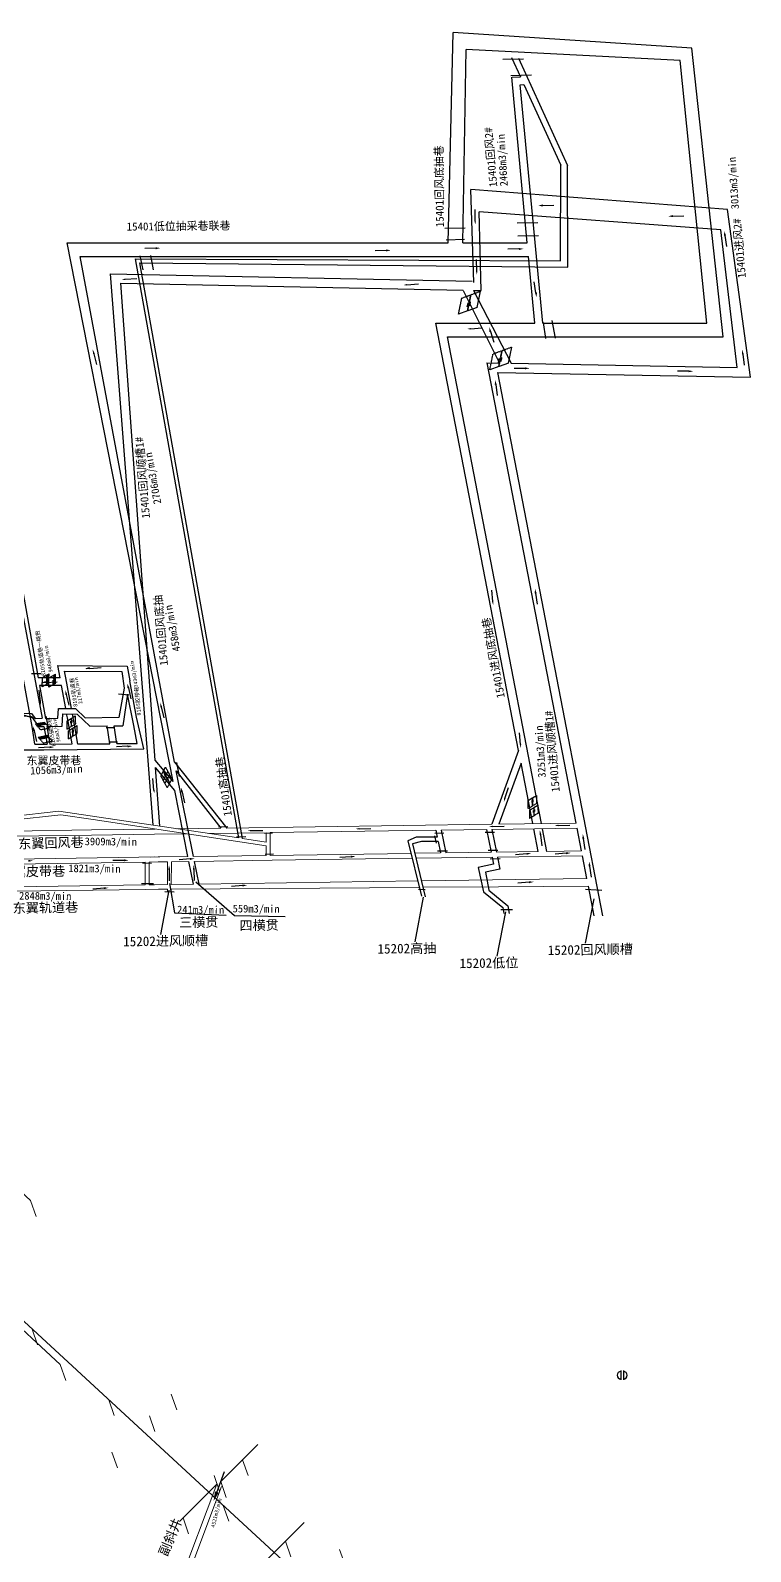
# Model space of a CAD drawing. Header units: millimetres. Extents: x 19725493 to 39459123, y 4133135 to 8271895.
# Drawn here: x 19728997 to 19729788, y 4134706 to 4136376 of the extents above; entities that cross this region are included whole.
import ezdxf

# ---------------------------------------------------------------- set-up
doc = ezdxf.new("R2010")
doc.units = ezdxf.units.MM
doc.linetypes.add('HIDDENX2', pattern=[0.75, 0.5, -0.25])
for name, color, linetype in [('2m等高线', 37, 'Continuous'), ('主要大巷', 7, 'Continuous'), ('岩巷', 30, 'Continuous'), ('次要巷道', 7, 'Continuous'), ('次要巷道注记', 7, 'Continuous'), ('煤巷', 7, 'Continuous'), ('通风系统图', 7, 'Continuous')]:
    doc.layers.add(name, color=color, linetype=linetype)
doc.styles.add('宋体', font='')
doc.styles.get('宋体').set_extended_font_data('SimSun')
doc.linetypes.add('井田边界线', pattern='A,40,-2,[133,煤矿线型.shx,S=1,R=0,X=0,Y=0],-4', length=46)

msp = doc.modelspace()

# ---------------------------------------------------------------- hatches: boundary and pattern name
at = {"ltscale": 6}
for points in [[(19729486.2, 4136166.8), (19729484.6, 4136166.7), (19729485.5, 4136162.8)], [(19729487.9, 4136111.9), (19729486.2, 4136111.8), (19729487.2, 4136107.9)], [(19729101.2, 4136101.8), (19729101.1, 4136103.5), (19729097.2, 4136102.3)], [(19729410.6, 4136095.8), (19729410.5, 4136097.5), (19729406.6, 4136096.3)], [(19729480.6, 4136047.5), (19729480.5, 4136049.2), (19729476.6, 4136048.1)], [(19729505.5, 4135748.9), (19729503.9, 4135748.7), (19729505.1, 4135744.9)], [(19729062.3, 4135674.6), (19729062.2, 4135676.3), (19729058.3, 4135675.1)], [(19729013.9, 4135659.2), (19729013.7, 4135660.9), (19729009.9, 4135659.7)], [(19729008.7, 4135639), (19729007, 4135638.8), (19729008.2, 4135635)], [(19729536, 4135592.1), (19729534.3, 4135591.9), (19729535.5, 4135588.1)], [(19729133.4, 4135542), (19729131.8, 4135541.8), (19729133, 4135537.9)], [(19729518.8, 4135532.3), (19729517.2, 4135532.8), (19729516.8, 4135528.8)], [(19729239.5, 4135496.4), (19729239.4, 4135498.1), (19729235.5, 4135497.1)], [(19729358.1, 4135498.4), (19729358, 4135500.1), (19729354.1, 4135499.1)], [(19729504.5, 4135501), (19729504.5, 4135502.7), (19729500.5, 4135501.7)], [(19729576.6, 4135502.1), (19729576.6, 4135503.8), (19729572.6, 4135502.8)]]:
    msp.add_hatch(color=5, dxfattribs=at).paths.add_polyline_path(points)
at = {"layer": '2m等高线', "linetype": '井田边界线'}
for color, points in [(5, [(19729559.8, 4136182.6), (19729559.7, 4136184.8), (19729554.5, 4136183.5)]), (5, [(19729702.6, 4136170.9), (19729702.5, 4136173.1), (19729697.4, 4136171.8)]), (1, [(19729758.6, 4136150.5), (19729760.8, 4136150.8), (19729759, 4136155.8)]), (1, [(19729134.5, 4136137.8), (19729134.6, 4136135.6), (19729139.7, 4136136.9)]), (1, [(19729387.5, 4136135.4), (19729387.6, 4136133.2), (19729392.7, 4136134.5)]), (1, [(19729533.3, 4136137), (19729533.4, 4136134.8), (19729538.5, 4136136.1)]), (1, [(19729553.2, 4136088.2), (19729551, 4136087.8), (19729552.9, 4136082.8)]), (1, [(19729501.1, 4136044.8), (19729503.2, 4136045.5), (19729500.6, 4136050.1)]), (1, [(19729065.6, 4136020.4), (19729067.7, 4136020.9), (19729065.4, 4136025.7)]), (1, [(19729778.2, 4136020.1), (19729780.3, 4136020.4), (19729778.6, 4136025.4)]), (1, [(19729506.9, 4135986.8), (19729509, 4135987.1), (19729507.2, 4135992.1)]), (1, [(19729540.1, 4136005.9), (19729540.1, 4136003.7), (19729545.3, 4136004.9)]), (1, [(19729719.6, 4136002.7), (19729719.7, 4136000.5), (19729724.8, 4136001.7)]), (1, [(19729550.7, 4135757.6), (19729552.9, 4135757.9), (19729551.1, 4135762.9)]), (1, [(19729103.5, 4135653.6), (19729105.6, 4135654.1), (19729103.3, 4135658.9)]), (1, [(19729035.3, 4135646.3), (19729037.4, 4135646.9), (19729035.1, 4135651.6)]), (1, [(19729139.6, 4135632.6), (19729141.7, 4135633.2), (19729139.4, 4135637.9)]), (1, [(19729000, 4135606.5), (19729002.1, 4135607), (19728999.8, 4135611.8)]), (1, [(19729018.1, 4135589.9), (19729018.2, 4135587.7), (19729023.3, 4135589.1)]), (1, [(19729103.7, 4135590.8), (19729103.8, 4135588.6), (19729108.9, 4135590.1)]), (1, [(19729162.5, 4135539.1), (19729164.6, 4135539.6), (19729162.4, 4135544.4)]), (1, [(19729556.1, 4135492.4), (19729558.2, 4135492.7), (19729556.4, 4135497.7)]), (1, [(19729603.1, 4135488.3), (19729605.3, 4135488.6), (19729603.5, 4135493.6)]), (1, [(19729541.8, 4135472.9), (19729541.9, 4135470.7), (19729547, 4135472.2)]), (1, [(19729585.1, 4135473.5), (19729585.3, 4135471.3), (19729590.4, 4135472.8)]), (1, [(19728994.6, 4135465.2), (19728994.6, 4135463), (19728999.8, 4135464.2)]), (1, [(19729099.6, 4135465.7), (19729099.7, 4135463.5), (19729104.8, 4135464.7)]), (1, [(19729148.3, 4135454.1), (19729150.4, 4135454.2), (19729149.2, 4135459.3)]), (1, [(19729172.1, 4135467.2), (19729172.3, 4135465), (19729177.4, 4135466.6)]), (1, [(19729175.3, 4135454.4), (19729177.5, 4135454.5), (19729176.3, 4135459.6)]), (1, [(19729348.8, 4135469.7), (19729349, 4135467.5), (19729354, 4135469)]), (1, [(19729610, 4135458.1), (19729612.2, 4135458.4), (19729610.4, 4135463.4)]), (1, [(19729544.4, 4135441.7), (19729544.6, 4135439.5), (19729549.6, 4135441)]), (1, [(19729077.5, 4135435.1), (19729077.7, 4135432.9), (19729082.7, 4135434.5)]), (1, [(19729229.8, 4135438), (19729230, 4135435.8), (19729235.1, 4135437.4)]), (1, [(19729203.8, 4134770.2), (19729199.6, 4134771.7), (19729198.1, 4134761.2)])]:
    msp.add_hatch(color=color, dxfattribs=at).paths.add_polyline_path(points)

# ---------------------------------------------------------------- linework, layer by layer
for p, q in [((19728998.7, 4135611.6), (19728858.2, 4136375.2)), ((19728867.5, 4136375.9), (19729010, 4135620.6)), ((19729455.6, 4136142.6), (19729461.1, 4136373.5)), ((19729723.4, 4136356.3), (19729461.1, 4136373.5)), ((19729471.8, 4136142.6), (19729475.6, 4136354.9)), ((19729710.4, 4136342.7), (19729475.6, 4136354.9)), ((19729538.4, 4136344.3), (19729515.7, 4136343.9)), ((19729525.4, 4136346), (19729535.1, 4136324.8)), ((19729532.8, 4136345.6), (19729586.9, 4136227.5)), ((19729739.9, 4136054.6), (19729710.4, 4136342.7)), ((19729757.6, 4136039.6), (19729723.4, 4136356.3)), ((19729547.3, 4136326.6), (19729524.7, 4136326.2)), ((19729542.6, 4136142.6), (19729525.8, 4136324.5)), ((19729525.9, 4136324.5), (19729535.1, 4136324.8)), ((19729534.9, 4136316), (19729538.9, 4136316.7)), ((19729559.5, 4136054.6), (19729534.9, 4136316)), ((19729538.9, 4136316.7), (19729579.6, 4136227.9)), ((19729579.2, 4136123), (19729579.6, 4136227.9)), ((19729587, 4136116.1), (19729586.9, 4136227.5)), ((19729484, 4136099), (19729480.7, 4136201.1)), ((19729762.5, 4136179.4), (19729480.7, 4136201.1)), ((19729492.1, 4136090.2), (19729489.9, 4136176.7)), ((19729755, 4136156.8), (19729489.9, 4136176.7)), ((19729787.8, 4135995), (19729762.5, 4136179.4)), ((19729474.5, 4136158.9), (19729451.9, 4136158.5)), ((19729554.1, 4136164.8), (19729531.5, 4136164.4)), ((19729153.8, 4135551.1), (19729037.4, 4136142.7)), ((19729037.4, 4136142.6), (19729455.6, 4136142.6)), ((19729473.5, 4136146.5), (19729453.6, 4136145.6)), ((19729471.8, 4136142.6), (19729542.6, 4136142.6)), ((19729555, 4136150.4), (19729532.4, 4136150)), ((19729773, 4136005.6), (19729755, 4136156.8)), ((19729155.1, 4135572.4), (19729051.5, 4136127.5)), ((19729051.5, 4136127.5), (19729544, 4136127.5)), ((19729225.8, 4135489.2), (19729112.5, 4136125.1)), ((19729112.5, 4136125.1), (19729579.2, 4136123)), ((19729120.6, 4136113), (19729117.6, 4136128.4)), ((19729132.2, 4136113.2), (19729129.2, 4136128.6)), ((19729550.8, 4136054.6), (19729544, 4136127.5)), ((19729131.6, 4135503.2), (19729084.9, 4136108.8)), ((19729084.9, 4136108.8), (19729482.1, 4136100.7)), ((19729229.8, 4135488.6), (19729117, 4136120.8)), ((19729117, 4136120.8), (19729587, 4136116.1)), ((19729096.3, 4136098.3), (19729472.1, 4136090.6)), ((19729133.8, 4135574.7), (19729096.3, 4136098.3)), ((19729472.2, 4136090.5), (19729511.6, 4136011.1)), ((19729483.7, 4136090.5), (19729525, 4136010.4)), ((19729483.7, 4136090.4), (19729492.1, 4136090.2)), ((19729569.7, 4136057.5), (19729573.4, 4136037.9)), ((19729533.1, 4135585.1), (19729442.3, 4136054.6)), ((19729442.3, 4136054.6), (19729550.8, 4136054.6)), ((19729559.5, 4136054.6), (19729739.9, 4136054.6)), ((19729559.9, 4136055.2), (19729562.7, 4136037.7)), ((19729454.8, 4136039.4), (19729757.6, 4136039.6)), ((19729558.2, 4135505.1), (19729454.8, 4136039.4)), ((19729498.2, 4136010.9), (19729512.1, 4136010.6, 0)), ((19729596.2, 4135505.6), (19729498.5, 4136010.9)), ((19729525, 4136010.4), (19729773, 4136005.6)), ((19729625.5, 4135403.7), (19729510.1, 4136000.4)), ((19729510.1, 4136000.4), (19729787.8, 4135995)), ((19728979.6, 4135811), (19729005.5, 4135664.9)), ((19729029.6, 4135665), (19729027.1, 4135678.4)), ((19729027.1, 4135678.4), (19729103.2, 4135677.7)), ((19729103.2, 4135677.7), (19729106.1, 4135661.9)), ((19728998.1, 4135669.6), (19729008.8, 4135669.7)), ((19729029.6, 4135665), (19729005.5, 4135664.9)), ((19729031.1, 4135656.5), (19729007, 4135656.5)), ((19729007, 4135656.5), (19729013.4, 4135620.3)), ((19729009.9, 4135655.2), (19729010.1, 4135665.4)), ((19729035.7, 4135631.3), (19729031.1, 4135656.5)), ((19729036, 4135665), (19729034.4, 4135672.5)), ((19729034.4, 4135672.5), (19729097.3, 4135672)), ((19729042.1, 4135631.2), (19729036, 4135665)), ((19729097.3, 4135672), (19729099.9, 4135653.5)), ((19729113.3, 4135622), (19729106.1, 4135661.9)), ((19729093.5, 4135647.6), (19729105, 4135646.4)), ((19729099.9, 4135653.5), (19729094.2, 4135621.6)), ((19729103.5, 4135647.2), (19729098.4, 4135612.4)), ((19729110.5, 4135612.5), (19729103.5, 4135647.2)), ((19728956.8, 4135633.4), (19729003, 4135620.2)), ((19728986.7, 4135626.2), (19728998.2, 4135625.8)), ((19728988.5, 4135623.2), (19728998.3, 4135622.7)), ((19728998.2, 4135625.8), (19729002.1, 4135620.4)), ((19728998.3, 4135622.7), (19729005.9, 4135611.7)), ((19729013.9, 4135623), (19729016.9, 4135608.3)), ((19729027, 4135620.6), (19729027.9, 4135631.5)), ((19729027.9, 4135631.5), (19729046.3, 4135631.2)), ((19729031.8, 4135611.9), (19729032.7, 4135625.5)), ((19729032.7, 4135625.5), (19729048.3, 4135625.2)), ((19729037.5, 4135621.1), (19729036.7, 4135625.4)), ((19729045.6, 4135611.7), (19729043.1, 4135625.3)), ((19729046.3, 4135631.2), (19729057.1, 4135621.1)), ((19729048.3, 4135625.2), (19729062.1, 4135612.1)), ((19729001.8, 4135592.1), (19728998.7, 4135611.6)), ((19729002.1, 4135620.4), (19729010, 4135620.6)), ((19729005.9, 4135611.7), (19729011.7, 4135611.7)), ((19729011.7, 4135611.7), (19729015.3, 4135592.2)), ((19729013.4, 4135620.3), (19729027, 4135620.6)), ((19729015, 4135611.7), (19729031.8, 4135611.9)), ((19729015, 4135611.7), (19729018.4, 4135592.2)), ((19729042.7, 4135592.4), (19729037.5, 4135621.1)), ((19729049.1, 4135592.1), (19729045.6, 4135611.7)), ((19729057.1, 4135621.1), (19729094.2, 4135621.7)), ((19729062.1, 4135612.1), (19729081.3, 4135612.3)), ((19729080.2, 4135610.6), (19729089.8, 4135610.6)), ((19729084.3, 4135592.7), (19729081.3, 4135612.3)), ((19729088.8, 4135612.3), (19729094.4, 4135612.4)), ((19729091.9, 4135592.8), (19729088.8, 4135612.3)), ((19729094.4, 4135612.4), (19729098.4, 4135612.4)), ((19729114, 4135593), (19729110.5, 4135612.5)), ((19729121.5, 4135587), (19729113.3, 4135622)), ((19729001.8, 4135592.1), (19729015.3, 4135592.2)), ((19729018.4, 4135592.2), (19729042.7, 4135592.4)), ((19729049, 4135592.5), (19729084.3, 4135592.7)), ((19729082.9, 4135594.6), (19729092.4, 4135594.6)), ((19729091.9, 4135592.8), (19729097.5, 4135592.9)), ((19729097.5, 4135592.9), (19729114, 4135593)), ((19728973.7, 4135585.8), (19729011.8, 4135586.1)), ((19729011.8, 4135586.1), (19729121.5, 4135587)), ((19729153.8, 4135551.1), (19729133.8, 4135574.7)), ((19729533.1, 4135585.1), (19729503.6, 4135504.3)), ((19729155.7, 4135541.3), (19729134.4, 4135566.5)), ((19729139.1, 4135502.1), (19729134.4, 4135566.5)), ((19729155.1, 4135572.4), (19729212.7, 4135500.1)), ((19729157, 4135563), (19729206.2, 4135500)), ((19729176.1, 4135468.9), (19729157, 4135563)), ((19729160.8, 4135556.5), (19729157.8, 4135571.9)), ((19729535.8, 4135571.2), (19729511.4, 4135504.4)), ((19729548.6, 4135504.9), (19729535.8, 4135571.2)), ((19729170, 4135468.8), (19729155.7, 4135541.3)), ((19729203.6, 4135501.4), (19729213.7, 4135501.7)), ((19729223.4, 4135490.4), (19729233.5, 4135490.8)), ((19729254.1, 4135494.4), (19729262.8, 4135494.7)), ((19729420.5, 4135490), (19729411.3, 4135486.2)), ((19729443.8, 4135489.9), (19729420.5, 4135490)), ((19729440.9, 4135494.6), (19729451.1, 4135494.8)), ((19729443, 4135483.3), (19729441.1, 4135491.7)), ((19729442.2, 4135497.7), (19729443.8, 4135489.9)), ((19729448, 4135497.8), (19729453.2, 4135472.9)), ((19729496.4, 4135495.4), (19729506.6, 4135495.6)), ((19729497.7, 4135498.5), (19729502.9, 4135473.6)), ((19729503.5, 4135498.6), (19729508.7, 4135473.7)), ((19729554.5, 4135474.3), (19729549.7, 4135499.2)), ((19729564.1, 4135474.4), (19729559.3, 4135499.4)), ((19729602.2, 4135475), (19729597.3, 4135499.9)), ((19729411.3, 4135486.2), (19729426.3, 4135425.1)), ((19729426.3, 4135485.3), (19729416.5, 4135482.9)), ((19729416.5, 4135482.9), (19729430.6, 4135424.5)), ((19729444.8, 4135485.2), (19729426.3, 4135485.3)), ((19729444, 4135475.1), (19729454.8, 4135474.9)), ((19729444.8, 4135485.2), (19729447.4, 4135472.8)), ((19729499.5, 4135475.9), (19729510.3, 4135475.7)), ((19729130, 4135461.3), (19729120.1, 4135461.4)), ((19729175.9, 4135438.4), (19729171, 4135463.4)), ((19729182.2, 4135438.5), (19729177.2, 4135463.5)), ((19729254.7, 4135471.3), (19729264, 4135471.6)), ((19729505.6, 4135460.6), (19729488.5, 4135456.9)), ((19729488.5, 4135456.9), (19729494.6, 4135430.2)), ((19729501.7, 4135466.4), (19729512.8, 4135466.6)), ((19729504, 4135468.1), (19729505.6, 4135460.6)), ((19729509.8, 4135468.2), (19729512.6, 4135455.1)), ((19729608, 4135444.6), (19729603.2, 4135469.6)), ((19729149.8, 4135439.1), (19729155, 4135406.8)), ((19729178.6, 4135441), (19729220.9, 4135404)), ((19729512.6, 4135455.1), (19729496.8, 4135451.6)), ((19729496.8, 4135451.6), (19729500.3, 4135431.7)), ((19729132.1, 4135438.9), (19729119.1, 4135438.9)), ((19729149.1, 4135432), (19729139.7, 4135383.2)), ((19729144.7, 4135430.5), (19729154.7, 4135430.2)), ((19729428.4, 4135424.1), (19729419, 4135375.2)), ((19729423, 4135432.9), (19729430.4, 4135432.6)), ((19729494.6, 4135430.2), (19729515.6, 4135412.9)), ((19729500.3, 4135431.7), (19729521.1, 4135414.6)), ((19729615.5, 4135422.5), (19729606.1, 4135373.7)), ((19729606.7, 4135432.9), (19729624.5, 4135431.9)), ((19729616, 4135403.6), (19729609.7, 4135436.3)), ((19729155, 4135406.8), (19729212.1, 4135404.5)), ((19729518.5, 4135408.1), (19729509.1, 4135359.3)), ((19729513.6, 4135410.5), (19729526.3, 4135410.5)), ((19729515.6, 4135412.9), (19729517, 4135406.1)), ((19729521.1, 4135414.6), (19729522.8, 4135406.2)), ((19729220.9, 4135404), (19729276.7, 4135403.1)), ((19729246.8, 4134823.3), (19729205.9, 4134782.4)), ((19729201.7, 4134779.6), (19729160.8, 4134738.7)), ((19729297.4, 4134737.5), (19729256.5, 4134696.6))]:
    msp.add_line(p, q)
at = {"color": 3, "linetype": 'HIDDENX2', "lineweight": 30}
for p, q in [((19729467.1, 4136064.4), (19729470.7, 4136082)), ((19729470.7, 4136082), (19729480.5, 4136085.6)), ((19729476.9, 4136067.9), (19729480.5, 4136085.6)), ((19729477.3, 4136068.1), (19729480.9, 4136085.7)), ((19729480.9, 4136085.7), (19729491.2, 4136089.5)), ((19729505, 4136020.8), (19729514.8, 4136024.3)), ((19729511.2, 4136006.7), (19729514.8, 4136024.3)), ((19729511.6, 4136006.9), (19729515.2, 4136024.5)), ((19729515.2, 4136024.5), (19729525.5, 4136028.2)), ((19729501.4, 4136003.1), (19729505, 4136020.8)), ((19729046.2, 4135623.2), (19729046.3, 4135614.2)), ((19729036.8, 4135617.4), (19729036.9, 4135608.4)), ((19729041.6, 4135611.4), (19729037, 4135608.5)), ((19729038.5, 4135606.8), (19729038.5, 4135597.8)), ((19729041.6, 4135620.4), (19729041.6, 4135611.4)), ((19729041.8, 4135620.5), (19729041.8, 4135611.5)), ((19729046.3, 4135614.2), (19729041.8, 4135611.5)), ((19729043.3, 4135609.7), (19729043.3, 4135600.7)), ((19729043.5, 4135609.8), (19729043.5, 4135600.8)), ((19729047.9, 4135612.5), (19729047.9, 4135603.5)), ((19729043.3, 4135600.7), (19729038.6, 4135597.8)), ((19729047.9, 4135603.5), (19729043.5, 4135600.8)), ((19729140, 4135557.1), (19729144.5, 4135549.3)), ((19729142.6, 4135562), (19729147.2, 4135554.2)), ((19729142.7, 4135562.2), (19729147.3, 4135554.4)), ((19729145.2, 4135566.8), (19729149.7, 4135559)), ((19729145.4, 4135557.1), (19729149.9, 4135549.4)), ((19729145.5, 4135557.3), (19729150, 4135549.6)), ((19729149.7, 4135559), (19729147.3, 4135554.4)), ((19729147.9, 4135562), (19729152.5, 4135554.2)), ((19729142.7, 4135552.2), (19729147.2, 4135544.5)), ((19729147.2, 4135554.2), (19729144.6, 4135549.4)), ((19729149.9, 4135549.4), (19729147.3, 4135544.6)), ((19729152.5, 4135554.2), (19729150, 4135549.6)), ((19729543.3, 4135530.2), (19729543.3, 4135521.2)), ((19729548.1, 4135524.1), (19729543.4, 4135521.2)), ((19729548, 4135533.1), (19729548.1, 4135524.1)), ((19729548.2, 4135533.2), (19729548.3, 4135524.2)), ((19729552.7, 4135527), (19729548.3, 4135524.2)), ((19729549.9, 4135522.5), (19729549.9, 4135513.5)), ((19729552.7, 4135536), (19729552.7, 4135527)), ((19729554.3, 4135525.3), (19729554.4, 4135516.3)), ((19729544.9, 4135519.5), (19729545, 4135510.5)), ((19729549.7, 4135513.4), (19729545.1, 4135510.6)), ((19729549.7, 4135522.4), (19729549.7, 4135513.4)), ((19729554.4, 4135516.3), (19729549.9, 4135513.5))]:
    msp.add_line(p, q, dxfattribs=at)
at = {"color": 3, "lineweight": 30}
for p, q in [((19729476.6, 4136072.3), (19729477.5, 4136076.8)), ((19729477.3, 4136075.7), (19729477.7, 4136075.7)), ((19729479.5, 4136073.6), (19729480.4, 4136078)), ((19729479.7, 4136074.9), (19729480.1, 4136075)), ((19729480.2, 4136077), (19729480.5, 4136077.1)), ((19729487.6, 4136071.8), (19729491.2, 4136089.5)), ((19729476.9, 4136067.9), (19729467.1, 4136064.4)), ((19729487.6, 4136071.8), (19729477.3, 4136068.1)), ((19729521.9, 4136010.6), (19729525.5, 4136028.2)), ((19729510.9, 4136011.1), (19729511.8, 4136015.6)), ((19729511.6, 4136014.4), (19729512, 4136014.5)), ((19729521.9, 4136010.6), (19729511.6, 4136006.9)), ((19729513.8, 4136012.3), (19729514.7, 4136016.8)), ((19729514, 4136013.7), (19729514.4, 4136013.7)), ((19729514.5, 4136015.8), (19729514.9, 4136015.8)), ((19729511.2, 4136006.7), (19729501.4, 4136003.1)), ((19729041.8, 4135620.5), (19729046.2, 4135623.2)), ((19729037, 4135617.5), (19729041.6, 4135620.4)), ((19729038.6, 4135606.8), (19729043.3, 4135609.7)), ((19729041.1, 4135616.8), (19729040.9, 4135616.7)), ((19729041.1, 4135615.7), (19729040.9, 4135615.6)), ((19729041.1, 4135617.5), (19729041.1, 4135615.2)), ((19729042.4, 4135617.7), (19729042.2, 4135617.7)), ((19729042.4, 4135616.7), (19729042.2, 4135616.6)), ((19729042.4, 4135618.4), (19729042.4, 4135616.1)), ((19729042.8, 4135606.1), (19729042.6, 4135606)), ((19729042.8, 4135606.8), (19729042.8, 4135604.5)), ((19729043.5, 4135609.8), (19729047.9, 4135612.5)), ((19729044, 4135607), (19729043.9, 4135607)), ((19729044, 4135607.7), (19729044, 4135605.4)), ((19729042.8, 4135605), (19729042.6, 4135604.9)), ((19729044, 4135606), (19729043.9, 4135605.9)), ((19729140.1, 4135557.2), (19729142.6, 4135562)), ((19729142.6, 4135562), (19729145.2, 4135566.8)), ((19729142.8, 4135552.3), (19729145.4, 4135557.1)), ((19729143.7, 4135559.3), (19729144.8, 4135557.3)), ((19729144, 4135558.6), (19729143.9, 4135558.5)), ((19729144.3, 4135560.7), (19729145.5, 4135558.7)), ((19729144.6, 4135557.7), (19729144.4, 4135557.6)), ((19729144.6, 4135560.1), (19729144.5, 4135560)), ((19729145.2, 4135559.2), (19729145, 4135559)), ((19729145.5, 4135557.3), (19729147.9, 4135562)), ((19729146.4, 4135554.4), (19729147.5, 4135552.4)), ((19729146.7, 4135553.8), (19729146.6, 4135553.6)), ((19729147, 4135555.8), (19729148.2, 4135553.8)), ((19729147.3, 4135552.9), (19729147.1, 4135552.7)), ((19729147.4, 4135555.3), (19729147.2, 4135555.1)), ((19729147.9, 4135554.3), (19729147.8, 4135554.2)), ((19729543.4, 4135530.2), (19729548, 4135533.1)), ((19729547.5, 4135529.5), (19729547.4, 4135529.5)), ((19729547.6, 4135528.5), (19729547.4, 4135528.4)), ((19729547.5, 4135530.2), (19729547.6, 4135528)), ((19729548.2, 4135533.2), (19729552.7, 4135536)), ((19729548.8, 4135530.5), (19729548.6, 4135530.4)), ((19729548.8, 4135529.4), (19729548.6, 4135529.4)), ((19729548.8, 4135531.1), (19729548.8, 4135528.8)), ((19729549.9, 4135522.5), (19729554.3, 4135525.3)), ((19729545.1, 4135519.6), (19729549.7, 4135522.4)), ((19729549.2, 4135518.8), (19729549, 4135518.8)), ((19729549.2, 4135517.8), (19729549, 4135517.7)), ((19729549.2, 4135519.5), (19729549.2, 4135517.3)), ((19729550.5, 4135519.8), (19729550.3, 4135519.7)), ((19729550.5, 4135518.7), (19729550.3, 4135518.7)), ((19729550.5, 4135520.4), (19729550.5, 4135518.1))]:
    msp.add_line(p, q, dxfattribs=at)
at = {"color": 5, "ltscale": 6}
for p, q in [((19729058.3, 4135675.1), (19729062.2, 4135676.3)), ((19729009.9, 4135659.7), (19729013.7, 4135660.9))]:
    msp.add_line(p, q, dxfattribs=at)
at = {"lineweight": 30}
for p, q in [((19729017.2, 4135659.2), (19729009.8, 4135655.2)), ((19729024.4, 4135658.8), (19729017, 4135654.8)), ((19729017.2, 4135659.2), (19729017.3, 4135664.3)), ((19729017.3, 4135664.3), (19729017.5, 4135669.3)), ((19729024.4, 4135658.8), (19729024.5, 4135663.9)), ((19729024.5, 4135663.9), (19729024.6, 4135668.9)), ((19729007.6, 4135615.1), (19729002.6, 4135614.1)), ((19729012.5, 4135616.1), (19729007.6, 4135615.1)), ((19729012.5, 4135616.1), (19729018.1, 4135609.8)), ((19729010.6, 4135600.6), (19729005.6, 4135599.6)), ((19729015.5, 4135601.6), (19729010.6, 4135600.6)), ((19729015.5, 4135601.6), (19729021.1, 4135595.3))]:
    msp.add_line(p, q, dxfattribs=at)
at = {"linetype": 'HIDDENX2', "lineweight": 30}
for p, q in [((19729017.5, 4135669.3), (19729010.1, 4135665.3)), ((19729014.8, 4135658.6), (19729014.9, 4135662.9)), ((19729016.8, 4135661.7), (19729014.8, 4135660.6)), ((19729016.8, 4135661.1), (19729014.8, 4135660.1)), ((19729016.8, 4135660.6), (19729014.8, 4135659.6)), ((19729016.7, 4135660.1), (19729014.8, 4135659)), ((19729016.7, 4135659.5), (19729014.8, 4135658.5)), ((19729014.9, 4135662.9), (19729015, 4135667.3)), ((19729016.9, 4135665.6), (19729014.9, 4135664.5)), ((19729016.9, 4135665.1), (19729014.9, 4135664)), ((19729016.9, 4135664.5), (19729014.9, 4135663.4)), ((19729016.8, 4135664), (19729014.9, 4135662.9)), ((19729016.8, 4135663.9), (19729014.9, 4135662.8)), ((19729016.8, 4135663.3), (19729014.9, 4135662.3)), ((19729016.8, 4135662.8), (19729014.9, 4135661.7)), ((19729016.8, 4135662.2), (19729014.9, 4135661.2)), ((19729017, 4135668.3), (19729015, 4135667.3)), ((19729016.9, 4135667.8), (19729015, 4135666.7)), ((19729016.9, 4135667.2), (19729015, 4135666.1)), ((19729016.9, 4135666.8), (19729015, 4135665.7)), ((19729016.9, 4135666.2), (19729015, 4135665.1)), ((19729016.7, 4135659.5), (19729016.8, 4135663.9)), ((19729016.8, 4135664), (19729017, 4135668.3)), ((19729017, 4135654.9), (19729017.2, 4135664.9)), ((19729024.6, 4135668.9), (19729017.2, 4135664.9)), ((19729022, 4135658.2), (19729022.1, 4135662.5)), ((19729024, 4135661.8), (19729022, 4135660.8)), ((19729024, 4135661.3), (19729022, 4135660.2)), ((19729023.9, 4135660.8), (19729022, 4135659.7)), ((19729023.9, 4135660.2), (19729022, 4135659.2)), ((19729023.9, 4135659.7), (19729022, 4135658.6)), ((19729023.9, 4135659.1), (19729022, 4135658.1)), ((19729024.1, 4135665.8), (19729022.1, 4135664.7)), ((19729024.1, 4135665.2), (19729022.1, 4135664.1)), ((19729024, 4135664.7), (19729022.1, 4135663.6)), ((19729024, 4135664.1), (19729022.1, 4135663)), ((19729024, 4135663.6), (19729022.1, 4135662.5)), ((19729024, 4135663.5), (19729022.1, 4135662.4)), ((19729024, 4135662.9), (19729022.1, 4135661.9)), ((19729024, 4135662.4), (19729022.1, 4135661.3)), ((19729024.1, 4135667.9), (19729022.2, 4135666.9)), ((19729024.1, 4135667.4), (19729022.2, 4135666.4)), ((19729024.1, 4135666.8), (19729022.2, 4135665.7)), ((19729024.1, 4135666.4), (19729022.2, 4135665.3)), ((19729024, 4135663.6), (19729024.1, 4135667.9)), ((19729002.6, 4135614.1), (19729008.2, 4135607.8)), ((19729008, 4135614.7), (19729003.7, 4135613.9)), ((19729003.7, 4135613.9), (19729005.2, 4135612.2)), ((19729004.2, 4135614), (19729005.7, 4135612.3)), ((19729004.8, 4135614.1), (19729006.3, 4135612.5)), ((19729005.2, 4135614.2), (19729006.7, 4135612.5)), ((19729009.4, 4135613.1), (19729005.2, 4135612.2)), ((19729005.8, 4135614.3), (19729007.3, 4135612.7)), ((19729006.4, 4135614.4), (19729007.9, 4135612.8)), ((19729006.9, 4135614.5), (19729008.4, 4135612.9)), ((19729007.5, 4135614.6), (19729008.9, 4135613)), ((19729008, 4135614.7), (19729009.4, 4135613.1)), ((19729012.3, 4135615.6), (19729008.1, 4135614.8)), ((19729008.1, 4135614.8), (19729009.6, 4135613.1)), ((19729013.2, 4135608.8), (19729008.2, 4135607.8)), ((19729008.6, 4135614.9), (19729010.1, 4135613.2)), ((19729009.1, 4135615), (19729010.6, 4135613.3)), ((19729013.6, 4135613.9), (19729009.4, 4135613.1)), ((19729009.7, 4135615.1), (19729011.2, 4135613.4)), ((19729010.2, 4135615.2), (19729011.7, 4135613.5)), ((19729010.7, 4135615.3), (19729012.2, 4135613.7)), ((19729011.2, 4135615.4), (19729012.7, 4135613.8)), ((19729011.8, 4135615.5), (19729013.3, 4135613.9)), ((19729012.3, 4135615.6), (19729013.8, 4135614)), ((19729018, 4135609.8), (19729013.2, 4135608.8)), ((19729005.6, 4135599.6), (19729011.2, 4135593.3)), ((19729010.9, 4135600.2), (19729006.7, 4135599.3)), ((19729006.7, 4135599.3), (19729008.1, 4135597.7)), ((19729007.2, 4135599.4), (19729008.7, 4135597.8)), ((19729007.8, 4135599.5), (19729009.2, 4135597.9)), ((19729012.4, 4135598.5), (19729008.1, 4135597.7)), ((19729008.2, 4135599.6), (19729009.7, 4135598)), ((19729008.8, 4135599.7), (19729010.3, 4135598.1)), ((19729009.4, 4135599.9), (19729010.8, 4135598.2)), ((19729009.9, 4135600), (19729011.3, 4135598.3)), ((19729010.4, 4135600.1), (19729011.9, 4135598.4)), ((19729010.9, 4135600.2), (19729012.4, 4135598.5)), ((19729015.3, 4135601.1), (19729011.1, 4135600.2)), ((19729011.1, 4135600.2), (19729012.5, 4135598.5)), ((19729016.1, 4135594.3), (19729011.2, 4135593.3)), ((19729011.6, 4135600.3), (19729013, 4135598.6)), ((19729012.1, 4135600.4), (19729013.6, 4135598.8)), ((19729016.6, 4135599.4), (19729012.4, 4135598.5)), ((19729012.7, 4135600.5), (19729014.1, 4135598.9)), ((19729013.2, 4135600.6), (19729014.6, 4135599)), ((19729013.7, 4135600.7), (19729015.2, 4135599.1)), ((19729014.2, 4135600.8), (19729015.7, 4135599.2)), ((19729014.8, 4135600.9), (19729016.2, 4135599.3)), ((19729015.2, 4135601.1), (19729016.7, 4135599.4)), ((19729021, 4135595.2), (19729016.1, 4135594.3))]:
    msp.add_line(p, q, dxfattribs=at)
at = {"lineweight": 20}
for p, q in [((19728997.2, 4135091, 952.3), (19728501.9, 4135547.9, 476.1)), ((19729029.8, 4134911, 952.3), (19728531.9, 4135369.6, 473.9)), ((19729330.6, 4134643.8), (19728835.3, 4135100.7, -476.1)), ((19728997.2, 4135091, 952.3), (19729003.2, 4135073.6, 952.3)), ((19728998.8, 4134949.9, -319), (19729004.8, 4134932.5, -319)), ((19729029.8, 4134911, 952.3), (19729035.8, 4134893.6, 952.3)), ((19729082.9, 4134872.2, -238.1), (19729089, 4134854.9, -238.1)), ((19729151.6, 4134878.6, -75.3), (19729157.6, 4134861.3, -75.3)), ((19729127.6, 4134854.7, -75.3), (19729133.7, 4134837.3, -75.3)), ((19729086.4, 4134814.8, -75.3), (19729092.4, 4134797.4, -75.3)), ((19729229.9, 4134806.4), (19729235.9, 4134789)), ((19729198.7, 4134789.3, -75.3), (19729204.7, 4134771.9, -75.3)), ((19729205.9, 4134782.4), (19729212, 4134765.1)), ((19729208.7, 4134756.2, -117.2), (19729214.7, 4134738.9, -117.2)), ((19729164.7, 4134742.6), (19729170.7, 4134725.2)), ((19729277, 4134717.1), (19729283, 4134699.7)), ((19729336.5, 4134708, 102.5), (19729342.5, 4134690.6, 102.5))]:
    msp.add_line(p, q, dxfattribs=at)
at = {"layer": '2m等高线', "color": 5, "linetype": '井田边界线'}
for p, q in [((19729485.4, 4136166.6), (19729485.2, 4136179.4)), ((19729559.5, 4136183.6), (19729571.8, 4136184)), ((19729702.4, 4136171.9), (19729714.6, 4136172.3)), ((19729487.1, 4136111.7), (19729486.8, 4136124.5)), ((19729101, 4136102.6), (19729113.8, 4136103.5)), ((19729410.4, 4136096.6), (19729423.2, 4136097.5)), ((19729480.4, 4136048.3), (19729493.2, 4136049.2)), ((19729504.7, 4135748.7), (19729503.6, 4135761.4)), ((19729062.1, 4135675.4), (19729074.8, 4135676.2)), ((19729013.6, 4135660), (19729026.4, 4135660.8)), ((19729007.9, 4135638.8), (19729006.7, 4135651.5)), ((19729535.2, 4135591.9), (19729534.1, 4135604.6)), ((19729132.6, 4135541.7), (19729131.5, 4135554.5)), ((19729518, 4135532.4), (19729521.8, 4135544.6)), ((19729239.3, 4135497.3), (19729252.1, 4135497.5)), ((19729357.9, 4135499.2), (19729370.7, 4135499.5)), ((19729504.3, 4135501.8), (19729517.1, 4135502.1)), ((19729576.4, 4135502.9), (19729589.2, 4135503.2))]:
    msp.add_line(p, q, dxfattribs=at)
at = {"layer": '2m等高线', "color": 1, "linetype": '井田边界线'}
for p, q in [((19729759.7, 4136150.9), (19729761.2, 4136138.7)), ((19729134.7, 4136136.8), (19729122.5, 4136136.4)), ((19729387.7, 4136134.3), (19729375.5, 4136133.9)), ((19729533.6, 4136136), (19729521.3, 4136135.6)), ((19729552.1, 4136087.8), (19729550.3, 4136099.9)), ((19729502.1, 4136045.3), (19729505.9, 4136033.7)), ((19729066.6, 4136020.9), (19729069.4, 4136008.9)), ((19729779.2, 4136020.4), (19729780.8, 4136008.3)), ((19729540.3, 4136004.8), (19729528.1, 4136004.8)), ((19729719.9, 4136001.7), (19729707.6, 4136001.6)), ((19729507.9, 4135987.1), (19729509.5, 4135975)), ((19729551.7, 4135758), (19729553.3, 4135745.8)), ((19729036.2, 4135646.8), (19729039.1, 4135634.9)), ((19729104.5, 4135654), (19729107.3, 4135642.1)), ((19729140.6, 4135633.1), (19729143.4, 4135621.2)), ((19729001, 4135606.9), (19729003.8, 4135595)), ((19729103.7, 4135589.9), (19729091.5, 4135589.1)), ((19729018.1, 4135588.9), (19729005.9, 4135588.2)), ((19729163.5, 4135539.6), (19729166.3, 4135527.6)), ((19729557.1, 4135492.8), (19729558.7, 4135480.6)), ((19729585.4, 4135472.4), (19729573.2, 4135471.4)), ((19729604.1, 4135488.6), (19729605.7, 4135476.5)), ((19729099.8, 4135464.6), (19729087.6, 4135464.3)), ((19729172.4, 4135466.2), (19729160.2, 4135465.2)), ((19729349.1, 4135468.6), (19729336.9, 4135467.6)), ((19729542.1, 4135471.8), (19729529.8, 4135470.8)), ((19729611, 4135458.4), (19729612.6, 4135446.2)), ((19729149.3, 4135454.4), (19729149.5, 4135442.1)), ((19729176.4, 4135454.6), (19729176.6, 4135442.4)), ((19729544.7, 4135440.6), (19729532.4, 4135439.6)), ((19729077.8, 4135434), (19729065.6, 4135433)), ((19729230.1, 4135437), (19729217.9, 4135435.9)), ((19729201.6, 4134770.6), (19729210.2, 4134793.5))]:
    msp.add_line(p, q, dxfattribs=at)
at = {"layer": '岩巷', "color": 0, "lineweight": 20}
for p, q in [((19728976.5, 4135512.8), (19729028.1, 4135518.7)), ((19728976.7, 4135508.7), (19729030.5, 4135514.7)), ((19729089.7, 4135509.5), (19729028.1, 4135518.7)), ((19729065.9, 4135509.3), (19729030.5, 4135514.7)), ((19729256, 4135480.5), (19729065.9, 4135509.3)), ((19729225.8, 4135489.2), (19729089.7, 4135509.5)), ((19729256, 4135484.7), (19729229.8, 4135488.6))]:
    msp.add_line(p, q, dxfattribs=at)
at = {"layer": '煤巷', "color": 0, "lineweight": 20}
for p, q in [((19728977.1, 4135496.7), (19729064.2, 4135498)), ((19729064.2, 4135492.3), (19728977.3, 4135491)), ((19729064.2, 4135498), (19729098.9, 4135498.5)), ((19729133.1, 4135493.3), (19729064.2, 4135492.3)), ((19729098.9, 4135498.5), (19729133.9, 4135499)), ((19729168.2, 4135493.8), (19729133.1, 4135493.3)), ((19729157.8, 4135499.3), (19729206.2, 4135500)), ((19729256, 4135495), (19729192.6, 4135494.1)), ((19729212.7, 4135500.1), (19729503.6, 4135504.3)), ((19729256, 4135495), (19729256, 4135484.7)), ((19729442.2, 4135497.7), (19729260.2, 4135495.1)), ((19729260.2, 4135470.1), (19729260.2, 4135495.1)), ((19729497.7, 4135498.5), (19729448, 4135497.8)), ((19729597.3, 4135499.9), (19729503.5, 4135498.6)), ((19729511.4, 4135504.4), (19729596.2, 4135505.6)), ((19729256, 4135480.5), (19729256, 4135470)), ((19729447.4, 4135472.8), (19729419.1, 4135472.4)), ((19729502.9, 4135473.6), (19729453.2, 4135472.9)), ((19729554.5, 4135474.3), (19729508.7, 4135473.7)), ((19729602.2, 4135475), (19729564.1, 4135474.4)), ((19729138.9, 4135468.3), (19728978.3, 4135466)), ((19729123.1, 4135462.7), (19728978.5, 4135460.6)), ((19729123.1, 4135462.7), (19729123.1, 4135437.7)), ((19729137.4, 4135462.9), (19729127.3, 4135462.7)), ((19729127.3, 4135462.7), (19729127.3, 4135437.7)), ((19729133.2, 4135468.3), (19729128.7, 4135468.2)), ((19729170, 4135468.8), (19729137.4, 4135468.3)), ((19729147.4, 4135463), (19729137.4, 4135462.9)), ((19729147.4, 4135463), (19729147.4, 4135438)), ((19729152, 4135463.1), (19729151.5, 4135438.1)), ((19729152, 4135463.1), (19729171, 4135463.4)), ((19729256, 4135470), (19729176.1, 4135468.9)), ((19729177.2, 4135463.5), (19729262.3, 4135464.7)), ((19729414.7, 4135472.3), (19729260.2, 4135470.1)), ((19729416.1, 4135466.9), (19729262.3, 4135464.7)), ((19729504, 4135468.1), (19729420.4, 4135466.9)), ((19729603.2, 4135469.6), (19729509.8, 4135468.2)), ((19729422.2, 4135442), (19729182.2, 4135438.5)), ((19729608, 4135444.6), (19729426.4, 4135442)), ((19729123.1, 4135437.7), (19728979.5, 4135435.6)), ((19729123.1, 4135432.7), (19728979.7, 4135430.6)), ((19729137.5, 4135432.9), (19729123.1, 4135432.6)), ((19729133.3, 4135437.8), (19729127.3, 4135437.7)), ((19729147.4, 4135438), (19729133.3, 4135437.8)), ((19729147.4, 4135432.9), (19729137.5, 4135432.9)), ((19729147.4, 4135432.9), (19729147.4, 4135430.4)), ((19729423.9, 4135434.9), (19729150.8, 4135433)), ((19729151.4, 4135433), (19729151.4, 4135429.2)), ((19729175.9, 4135438.4), (19729151.5, 4135438.1)), ((19729510.9, 4135435.6), (19729428.1, 4135435)), ((19729609.7, 4135436.3), (19729510.9, 4135435.6)), ((19729201.7, 4134779.6), (19729032.7, 4134331.3)), ((19729206.7, 4134776.9), (19729037.7, 4134328.7))]:
    msp.add_line(p, q, dxfattribs=at)
at = {"layer": '通风系统图', "color": 1}
for p, q in [((19729645.4, 4134904.3, -3051.9), (19729645.4, 4134894.2, -3051.9)), ((19729648.1, 4134904.3, -3051.9), (19729648.1, 4134894.2, -3051.9))]:
    msp.add_line(p, q, dxfattribs=at)
for centre, start, end in [((19729645.4, 4134899.3, -3051.9), 90, 270), ((19729648.1, 4134899.3, -3051.9), 270, 90)]:
    msp.add_arc(centre, 4.19, start, end, dxfattribs=at)

# ---------------------------------------------------------------- texts
at = {"layer": '主要大巷', "color": 0, "lineweight": 20, "style": '宋体'}
for s, rotation, p in [('东翼回风巷', 1.5055, (19728983.7, 4135477.5)), ('东翼皮带巷', 0.5314, (19728963.3, 4135446.9)), ('东翼轨道巷', 0.9145, (19728977.6, 4135406.9)), ('三横贯', 0.9145, (19729160.3, 4135391.1)), ('四横贯', 0.9145, (19729226.6, 4135387.8)), ('15202进风顺槽', 0.9145, (19729098.9, 4135370.1)), ('15202高抽', 0.9145, (19729378.2, 4135362.1)), ('15202回风顺槽', 0.9145, (19729565.2, 4135360.6)), ('15202低位', 0.9145, (19729468.3, 4135346.2)), ('副斜井', 67.1684, (19729146.9, 4134699.6))]:
    msp.add_text(s, height=10.54, rotation=rotation, dxfattribs=at).set_placement(p)
at = {"layer": '次要巷道', "color": 0, "lineweight": 20, "style": '宋体'}
for s, height, rotation, p in [('15401回风2#', 8.79, 94.9852, (19729509.7, 4136204.3)), ('15401回风底抽巷', 8.79, 90.7561, (19729451, 4136159.9)), ('15401低位抽采巷联巷', 8.787, 0.5731, (19729102.7, 4136156.1)), ('15401进风2#', 8.79, 94.9852, (19729782.7, 4136104.3)), ('15401回风顺槽1#', 8.787, 94.9852, (19729128.3, 4135840.4)), ('15401回风底抽', 8.79, 94.9852, (19729148, 4135678.8)), ('15401进风底抽巷', 8.79, 100.5777, (19729518, 4135643.6)), ('8105轨道巷一横贯', 4.39, 97.5584, (19729013.7, 4135667.1)), ('8105轨道巷', 4.39, 97.5584, (19729048.6, 4135633.4)), ('8105胶带巷', 4.39, 94.9852, (19729118.4, 4135623.7)), ('15401进风顺槽1#', 8.787, 94.9852, (19729578.3, 4135540)), ('8105抽采巷', 4.39, 100.519, (19729024.9, 4135590.1)), ('东翼皮带巷', 8.79, 0.2683, (19728992.8, 4135569.7)), ('15401高抽巷', 8.79, 97.8486, (19729218.2, 4135513.7))]:
    msp.add_text(s, height=height, rotation=rotation, dxfattribs=at).set_placement(p)
at = {"layer": '次要巷道注记', "color": 0, "lineweight": 20, "style": '宋体'}
for s, height, rotation, p in [('2468m3/min', 8.44, 93.5365, (19729521.2, 4136205)), ('3013m3/min', 8.44, 93.5365, (19729775, 4136179.8)), ('2706m3/min', 8.44, 100.3656, (19729140.7, 4135856.6)), ('458m3/min', 8.44, 100.3656, (19729161.7, 4135694.7)), ('946m3/min', 4.22, 100.3656, (19729021.3, 4135671.5)), ('743m3/min', 4.22, 100.3656, (19729115.5, 4135654.8)), ('217m3/min', 4.22, 100.3656, (19729054.2, 4135636.6)), ('96m3/min', 4.22, 100.3656, (19729030, 4135594.7)), ('3251m3/min', 8.44, 93.5365, (19729563, 4135555.6)), ('1056m3/min', 8.44, 2.4025, (19728997, 4135558.8)), ('3909m3/min', 8.44, 359.4596, (19729056.5, 4135481.3)), ('1821m3/min', 8.44, 359.4596, (19729038.5, 4135451.7)), ('2848m3/min', 8.44, 359.4596, (19728984.5, 4135421.6)), ('241m3/min', 8.44, 359.4596, (19729158, 4135406.4)), ('559m3/min', 8.44, 359.4596, (19729219, 4135407.5)), ('4521m3/min', 4.22, 76.1062, (19729199.1, 4134731.5))]:
    msp.add_text(s, height=height, rotation=rotation, dxfattribs=at).set_placement(p)

doc.saveas('drawing.dxf')
